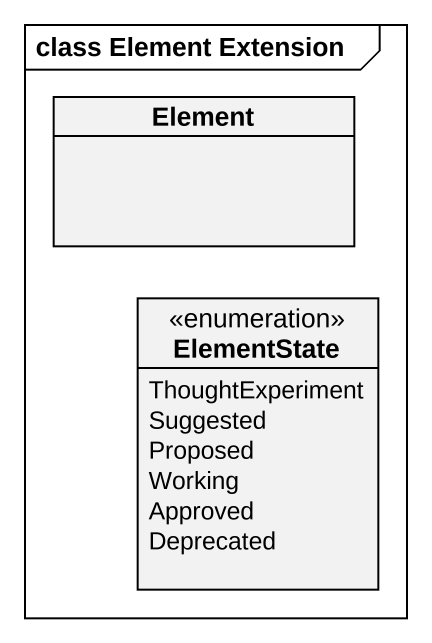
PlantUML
@startuml
mainframe class Element Extension
hide circle
hide empty members
class Element
enum ElementState {
  ThoughtExperiment
  Suggested
  Proposed
  Working
  Approved
  Deprecated
}
@enduml
